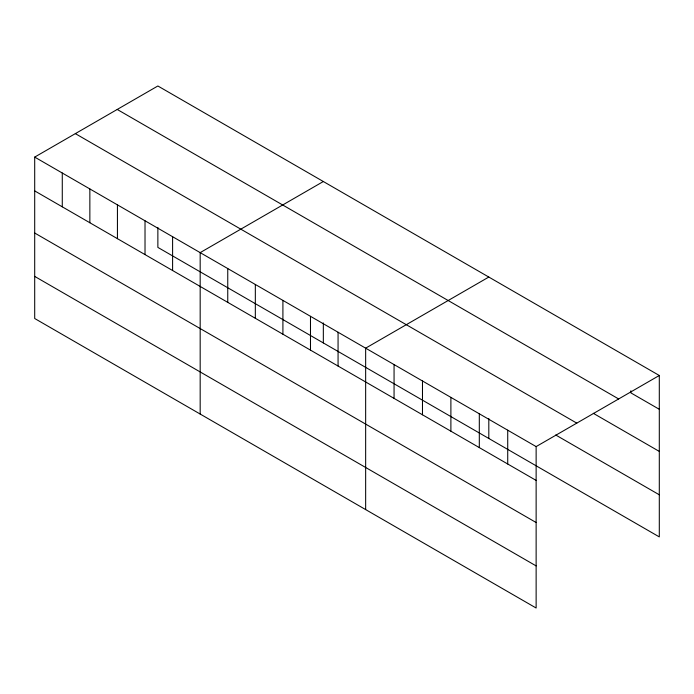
<?xml version="1.0" encoding="UTF-8"?>
<svg xmlns="http://www.w3.org/2000/svg" width="694" height="694" viewBox="0 0 694 694"><rect width="100%" height="100%" fill="white"/><g stroke="black" fill="none" stroke-linecap="round" stroke-linejoin="round"><path stroke-width="1.04" d="M34.7 157.096L536.132 446.598L536.132 608.013L34.7 318.511L34.7 157.096L157.868 85.987L659.3 375.489L659.3 536.904L157.868 247.402L157.868 227.406M323.335 181.516L200.176 252.625L200.176 414.049M488.81 277.053L365.651 348.162L365.651 509.587M536.132 446.598L659.3 375.489M659.3 409.295L630.889 392.891L630.889 390.783M117.217 109.452L618.658 398.955M593.301 413.312L659.3 451.412M75.342 133.63L576.783 423.132M555.721 434.999L659.3 494.796M34.7 190.902L536.132 480.404M34.7 233.019L536.132 522.521M34.7 276.403L536.132 565.905M507.722 430.185L507.722 464M488.81 418.473L488.81 438.478M479.311 413.78L479.311 447.595M450.892 397.376L450.892 431.191M422.481 380.971L422.481 414.786M394.062 364.567L394.062 398.382M338.065 332.244L338.065 366.05M323.335 322.936L323.335 342.94M310.487 316.317L310.487 350.132M282.909 300.398L282.909 334.204M255.331 284.471L255.331 318.286M227.753 268.552L227.753 302.367M172.598 236.706L172.598 270.521M145.02 220.779L145.02 254.594M117.433 204.86L117.433 238.675M89.856 188.942L89.856 222.748M62.278 173.014L62.278 206.829"/></g></svg>
